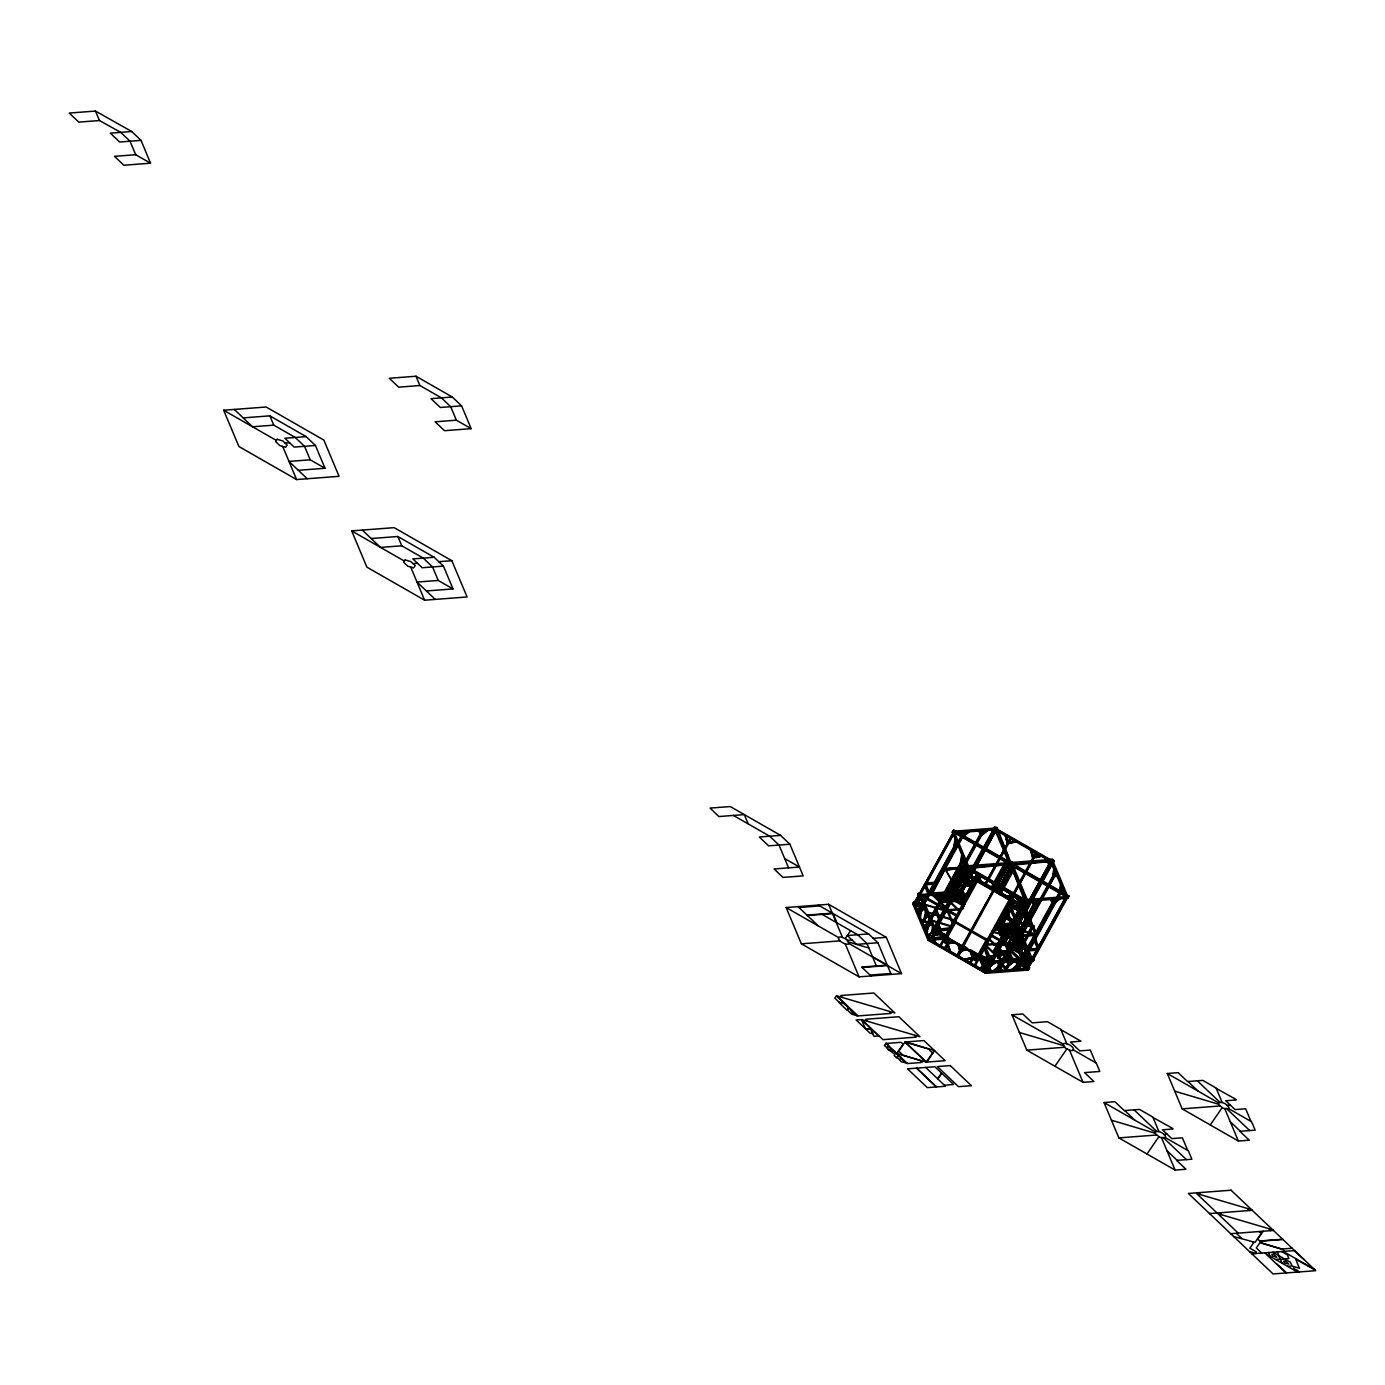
<?xml version="1.0" encoding="UTF-8"?>
<svg xmlns="http://www.w3.org/2000/svg" width="1385" height="1385" viewBox="0 0 1385 1385"><rect width="100%" height="100%" fill="white"/><g stroke="black" fill="none" stroke-linecap="round" stroke-linejoin="round"><path stroke-width="1.5" d="M1019.135 929.872L1016.261 922.064L1017.698 922.479L1020.676 929.56M1007.864 950.647L1008.799 951.53L1020.364 930.01L1005.891 931.828M1036.742 934.927L1033.868 927.136L1032.431 926.721L1036.153 935.014L1022.926 959.095L1022.078 958.299M915.814 900.423L914.827 906.742L916.108 907.123L917.095 900.804M921.389 907.192L922.445 902.587L923.726 902.968M925.803 910.568L924.436 917.026L925.717 917.407M927.794 924.99L928.66 919.415L930.426 918.913M928.469 923.76L929.023 920.263M931.828 932.07L932.417 928.348M932.226 932.694L932.78 929.197M954.386 845.802L955.373 839.466L956.654 839.847L955.667 846.183M961.709 854.562L960.394 862.976L961.675 863.357M962.679 860.016L963.337 855.791L962.073 855.411L961.086 861.747L962.35 862.128L930.547 919.969M1013.716 936.156L1014.374 931.949M1015.067 930.703L1014.08 937.004L1015.361 937.385L1016.659 928.971M1014.997 936.537L1015.655 932.33M1017.663 945.574L1018.65 939.238M1018.027 946.422L1019.343 938.009L1020.624 938.372L1019.308 946.803M1018.944 945.938L1019.602 941.731M1023.411 939.601L1021.645 940.103L1020.78 945.678L1022.043 946.059M1022.009 940.952L1021.455 944.449L1022.736 944.812M1024.121 953.659L1025.471 947.184M1025.35 948.915L1024.796 952.413L1026.077 952.793L1026.631 949.296M1025.021 957.295L1024.363 961.502L1025.644 961.883L1026.631 955.563M1059.612 890.295L1060.598 883.994L1061.88 884.374M1059.958 891.161L1060.945 884.842L1062.226 885.223L1061.239 891.542M1009.648 920.177L1033.747 927.777L1035.253 931.343M1010.963 921.233L1013.941 928.314M1012.504 927.898L1004.904 910.083L1023.498 903.626M1020.174 932.538L1016.261 922.064M1016.884 921.475L1011.933 908.733L1014.686 916.264M1019.827 928.487L1017.698 922.479M1033.747 926.323L1008.955 918.515L1033.747 926.323L1019.412 952.17L1021.524 957.208M1003.606 942.492L1004.264 941.419L1019.706 950.266L1019.066 951.339L1033.002 926.115L1032.171 927.344L1033.747 927.777L1034.214 926.513L1009.301 919.346L1034.214 926.513M1015.932 929.473L1011.933 927.586L1037.14 934.286L1036.672 935.429L1020.07 930.668M1012.245 927.136L1011.777 928.279M999.572 928.556L1015.43 936.693L1035.876 935.221L1015.776 936.035L999.572 928.556L1008.418 928.002M1000.23 929.214L1016.452 936.693L1000.23 929.214L993.703 929.612M1000.628 928.591L1008.297 928.712M1001.424 929.768L1013.751 928.106L1003.467 929.612M993.391 952.343L1005.094 930.651M1015.482 936.26L1034.543 934.079L1017.577 936.087M1011.76 926.132L1005.752 910.88L1020.624 905.721M1024.346 904.422L1033.054 926.132L1024.138 905.011M1004.714 910.672L1005.752 910.88M1013.993 895.368L1006.756 897.359M1022.459 903.418L1013.353 893.983L1005.925 896.562M972.218 888.183L968.305 884.928L972.322 886.573M968.461 886.036L972.495 887.681M977.585 877.969L977.239 873.312L964.029 898.848L966.332 899.523M979.524 874.783L978.554 874.056M979.87 874.818L977.585 879.285M1069.012 895.991L1067.835 897.878L1013.872 866.975L1015.049 865.088L1069.012 895.991L1067.697 898.259L1025.246 901.496L967.544 868.447L952.309 832.177L953.278 830.411L1007.241 861.314M921.458 905.928L914.135 901.722L913.65 902.605L920.973 906.794M918.324 894.104L918.809 893.221L957.277 915.243M953.14 830.792L953.624 829.909L1007.587 860.812L1006.41 862.699M916.506 902.985L917.441 903.868L913.979 902.691L919.225 894.52M952.759 833.233L954.023 833.614L920.194 895.177L918.913 894.797L953.555 832.073L914.239 903.297M920.211 898.813L916.991 904.526L915.71 904.145L918.619 896.978M1023.55 900.527L989.704 962.073L934.788 929.924L919.934 894.572L953.78 833.026L952.845 832.125M915.52 903.678L919.709 896.06L918.168 895.074L920.921 896.303M915.71 904.145L919.415 897.393L920.696 897.774M919.848 896.372L921.025 894.485M916.991 904.526L920.436 897.168L918.965 896.337L920.661 900.337L922.41 899.852L920.661 900.337M956.446 842.045L917.459 912.975L918.722 913.356M920.8 909.599L921.787 907.816M956.706 844.296L923.864 904.024L946.976 910.759L950.318 918.74M957.693 842.495L963.856 831.294L964.791 832.177L958.628 843.378M918.497 914.844L957.987 843.015L956.706 842.634L917.701 913.581L918.982 913.961M959.424 840.574L961.484 836.834M919.519 914.619L922.323 909.512M929.889 895.645L956.568 847.118M919.778 915.225L924.193 906.119M931.655 893.585L957.277 847.066M959.338 843.327L965.483 832.125L964.566 831.242M932.503 893.533L944.743 869.78M925.405 908.993L925.89 908.11L924.609 907.729L921.354 909.651L925.405 908.993L920.852 902.535L921.856 902.466M929.041 922.289L920.938 919.882L920.454 920.765L932.953 925.18M934.269 896.13L933.819 894.364M920.783 921.562L920.938 919.882M926.703 912.732L927.188 911.849L955.858 920.384M937.645 894.9L937.489 898.103L936.658 894.987L937.143 894.104L938.061 894.987L938.424 898.986L940.242 895.662L939.307 894.779M927.05 913.529L927.534 912.646L954.144 920.575M926.617 915.779L924.089 921.441L926.877 916.368M927.465 916.576L929.231 916.074L924.695 917.632L928.4 916.108L928.746 916.957L927.465 916.576L925.318 911.434M940.605 894.797L941.09 893.914L932.694 894.554M938.164 900.665L940.952 895.61M941.54 894.727L942.285 893.135L964.116 905.634M924.141 928.919L963.146 857.99M940.034 901.548L952.17 880.947M926.807 926.79L928.677 923.38M925.197 930.789L964.67 858.96L963.389 858.579L924.401 929.525L925.682 929.906M941.021 902.57L953.019 881.154L966.834 880.098L951.703 881.674M927.154 928.868L929.958 923.76M927.413 929.456L930.893 922.064M943.514 900.804L982.519 829.875L983.454 830.758L944.449 901.687M946.821 897.393L947.756 898.276L947.392 894.277M948.327 893.29L983.229 829.823L984.146 830.706L950.283 892.304M932.088 924.938L931.741 924.072L928.037 925.595L932.572 924.055L930.824 924.557L928.66 919.415L929.941 919.796M945.834 901.756L949.573 894.952L948.638 894.069M949.937 894.087L950.422 893.204L946.232 893.533M965.085 867.477L951.841 891.559L952.69 892.338L965.778 868.516L965.085 867.477L951.356 891.594L952.828 892.927L952.343 891.507L931.17 893.135L948.604 909.685M933.248 930.356L932.607 926.79M947.478 900.008L950.283 894.9L949.348 894.017M950.872 894.017L960.619 892.425M966.159 867.98L951.859 892.996L963.856 899.869L963.856 898.415L954.957 893.325M945.124 936.329L927.604 938.511L929.473 940.276L946.492 938.978L947.167 937.939M949.798 927.829L932.278 930.01L934.148 931.776L949.521 929.75M967.578 865.815L968.946 868.464L1009.163 864.552L1007.293 862.786L967.578 865.815L969.431 867.581L1009.163 864.552M932.763 929.82L928.573 937.455L932.14 938.892L928.833 938.043C933.144 925.821 937.351 928.833 929.768 938.926L931.066 938.978M945.211 935.896L933.248 928.954L967.094 867.391M933.507 929.543L967.353 867.997L968.617 868.378L934.442 930.426M933.213 930.893L948.586 928.868M934.39 929.006L933.906 929.889L919.45 895.454M958.108 886.417L962.211 878.956M929.473 940.276L928.089 937.628M968.946 868.464L969.431 867.581M930.72 939.48L935.256 931.361L933.023 930.426M946.492 911.642L946.976 910.759M983.679 947.323L989.046 962.159L935.775 931.655L936.26 930.772M931.793 939.394L935.862 932.157L933.628 931.222M956.585 894.416L956.135 892.65L956.585 894.416L960.74 894.104L965.657 896.216M946.821 912.438L947.305 911.555L924.176 904.682M954.49 899.488L954.975 898.605M964.808 904.422L959.649 890.105L960.93 890.486L964.15 898.172M993.98 827.676L997.01 827.555L1010.79 862.37L1008.228 861.608L993.98 827.676L995.261 828.057L988.405 829.425M954.092 900.717L940.519 901.15M956.585 896.216L957.277 894.97L952.222 898.952M965.691 885.863L962.281 891.957L959.684 890.59L969.933 871.927M973.014 866.335L993.53 829.026L994.465 829.909L966.765 880.271M955.719 900.925L954.871 900.129L970.643 871.875M973.724 866.283L993.201 830.844M965.778 881.154L955.373 900.094L956.325 900.891L966.488 882.176M959.753 892.373L960.238 891.507L945.903 892.598M960.619 891.473L964.722 884.011M966.99 880.41L966.678 878.99L951.911 880.531L966.817 879.267L967.509 880.306L955.425 901.462L951.305 901.791M967.474 880.219L995.157 829.857L1049.518 860.985M961.727 891.75L962.211 890.867L965.432 898.553M996.525 828.438L997.01 827.555M957.953 899.159L960.74 894.104M962.281 891.957L965.345 886.365M967.405 882.643L996.109 830.411M968.773 880.271L995.434 831.762M957.987 901.393L962.038 894.139M962.696 894.069L963.181 893.186L966.782 895.247M931.187 938.337L934.892 931.603L933.819 931.689L940.19 935.342L940.675 934.459M963.856 899.869L971.958 883.665M974.001 879.977L977.031 874.437M972.149 885.759L977.256 876.463M894.606 1051.128L888.616 1049.743L884.599 1045.398M964.843 899.8L978.364 875.181L967.405 869.347M884.409 1045.744L886.175 1043.113M966.505 899.938L965.345 899.609L978.277 874.61M978.485 955.65L946.249 937.939L977.221 881.708M946.907 938.32L956.031 921.821L955.442 922.808L985.981 940.294L986.57 939.307L977.446 955.806L972.495 953.14M894.416 1051.475L887.802 1046.35M887.612 1046.696L888.512 1045.329M898.346 1055.162L896.58 1057.811L894.243 1055.578L894.952 1054.556L888.339 1049.432M949.089 939.272L949.573 938.407M949.262 939.376L944.103 948.76L944.587 947.877M984.458 885.102L1010.461 837.925L984.804 884.582M898.155 1055.526L894.139 1051.163M985.41 885.638L1011.067 838.964M907.262 1063.143L901.271 1061.776L897.255 1057.413M897.047 1057.776L898.83 1055.128M1005.043 863.478L1006.272 860.327L1012.054 862.041L1016.088 866.404L1012.054 862.041M991.21 887.318L1005.146 862.197L1006.116 862.751L1004.454 863.201M1005.389 861.851L1005.874 860.968M992.162 887.854L1004.402 865.608M992.508 887.352L1004.073 866.456M991.937 889.066L1005.908 864.915M992.941 888.01L998.031 878.731M1002.117 871.303L1005.181 865.746M992.647 889.014L1004.887 866.768M1006.808 863.651L1007.293 862.786M1008.228 861.608L1011.258 861.487M962.558 949.712L957.935 956.394L956.671 955.667L961.761 948.102M907.071 1063.507L900.458 1058.365M900.267 1058.729L901.168 1057.344M962.558 946.526L993.495 890.243M1007.709 863.911L1012.366 866.127L1013.076 865.106L1011.189 863.322L1008.609 862.543L1007.709 863.911L1012.175 866.473L1013.076 865.106M971.058 931.135L993.755 889.862L993.166 890.832M997.529 883.422L1002.619 874.143M994.828 888.98L1007.761 866.681L994.499 890.78M957.935 956.394L963.042 948.829M1005.198 864.967L1007.691 867.339L1009.128 866.387L1008.972 868.066L1013.283 869.347L1013.439 867.668L1014.236 869.278L1015.395 867.581M994.724 891.213L1009.769 862.803M1008.972 868.066L1009.128 866.387M1008.107 863.011L1010.981 863.859L1012.4 862.907M1010.686 865.417L1024.45 900.233L1027.48 900.111L1013.231 866.179L1010.686 865.417L1024.935 899.35L1027.48 900.111M996.352 891.836L1009.596 867.737L997.615 890.59L1008.799 870.022M1016.486 862.924L1012.297 863.236L1014.166 865.002L1054.366 861.106L1052.513 859.323L1012.781 862.353L1010.981 863.859M1001.355 884.807L1007.466 873.675M1011.466 866.681L1011.95 865.798L1026.198 899.731L1025.246 901.496L970.504 869.451M966.488 949.244L960.584 951.374L966.366 949.625L957.849 945.453C957.433 938.649 962.004 960.826 958.195 944.934L960.653 949.071M997.875 892.823L1011.137 868.707M998.897 892.598L1012.158 868.499M1014.166 865.002L1012.781 862.353M999.451 892.182L1011.691 869.936M999.156 893.204L1012.418 869.087M1013.872 866.975L1014.357 866.092L1068.32 896.995M1000.143 892.13L1012.383 869.884M1015.049 865.088L1014.218 866.473L1068.181 897.376L1052.946 861.089L997.113 829.113M999.935 893.342L1014.201 867.374M1014.236 869.278L1016.278 866.058M1000.195 894.9L1014.461 868.932L1013.855 867.876M969.448 963.267L974.261 954.403M971.664 959.372L969.794 962.765L970.418 963.822L975.577 954.438L975.092 955.321M978.122 956.187L1009.111 899.956M1012.902 894.017L1035.478 852.952M979.524 955.996L978.693 957.381L973.257 958.628M994.188 929.577L997.304 923.916M999.381 920.142L1004.073 910.741M997.875 923.605L999.745 920.211L1003.415 919.294M1013.855 894.554L1036.776 852.987L1020.364 882.851M1003.207 927.032L1000.178 919.432L1004.281 912.178M1009.353 902.951L1012.4 897.411M1014.201 894.052L1018.304 886.59M1000.368 920.142L1008.003 928.262L1000.368 921.008L1001.545 920.332M1005.631 912.888L1000.368 921.008M1008.713 907.314L1015.032 895.576L1007.605 898.155M1008.99 908.093L997.806 928.452L1003.467 939.515M1006.497 913.494L997.962 929.023L994.897 926.132M1003.242 921.752L1005.285 918.013M1001.615 917.511L1008.921 919.83M1014.651 919.173L1009.838 908.889L998.308 929.854L999.139 930.651L1010.825 909.114L1014.772 918.532M999.97 929.993L1011.258 909.478M983.662 960.238C983.956 957.018 985.878 964.393 990.033 963.873L994.742 963.527L994.292 961.761L994.742 963.527M993.911 945.453L994.395 944.57L985.064 945.28L1001.892 961.294M999.901 934.511L1000.385 933.628M1000.247 935.308L1000.732 934.425M987.038 970.573L987.972 971.456L992.162 963.839L987.263 971.508L984.648 969.656L988.7 962.402M994.222 952.188L1005.51 931.655L1000.264 932.122M1001.944 938.736L1002.428 937.853M994.222 953.14L1006.497 951.616M985.029 970.573C990.033 959.268 992.837 961.086 985.981 971.127L985.376 970.071M995.192 928.642L1009.18 927.586L1021.438 905.271M981.324 956.048L987.522 972.807L984.96 972.045L979.005 955.823M1024.45 900.233L1024.935 899.35M990.656 962.627L1024.848 900.562L1025.783 901.445L991.937 963.008L980.58 956.152M987.799 968.894L990.587 963.839L989.306 963.458M987.869 969.05L991.227 962.956L992.162 963.839M1003 941.558L1008.124 932.226M1010.167 928.487L1012.227 924.764M1018.373 913.563L1023.498 904.249M990.916 963.925L984.146 945.782M1015.967 919.882L1022.095 908.733M991.937 963.008L1026.475 901.393L1025.558 900.51M992.681 963.423L989.634 963.544L992.681 963.423L985.428 946.163M1004.16 945.626L1003.727 943.86L1020.555 959.874M1011.76 929.958L1014.893 924.401M1015.534 923.985L1004.177 944.674L1002.705 943.826M1017.611 921.198L1050.782 861.003M1016.936 922.566L1048.947 864.327L1047.164 858.942L1048.601 864.829M997.65 958.299L1000.991 952.188L1009.18 959.978M1013.058 932.572L1012.037 932.797L1016.78 925.838M1043.667 860.847L1052.513 859.323M999.416 956.689L1001.095 953.642M1016.365 925.509L1016.85 924.626M1018.564 921.752L1051.873 861.176L995.642 828.974L956.325 831.987M999.174 957.433L1002.636 952.793L999.278 958.887M1018.823 922.358L1051.648 862.665L1052.912 863.045L1019.083 924.591L1017.802 924.211M1017.456 925.422L1017.94 924.539L1031.998 958.039M1052.946 861.089L1053.431 860.206L1013.231 864.119L1054.366 861.106M997.46 962.367L997.944 961.484L998.879 962.367L999.226 966.366L997.46 962.367L998.395 963.25L1004.887 961.9M1007.57 943.878L1010.929 937.783L1008.747 943.168M1019.845 922.133L1051.648 864.309M1008.54 944.172L1011.881 938.078L1009.7 943.445M1017.473 928.123L1016.988 929.006L1014.547 924.903M1003.761 934.615L1014.893 932.919M1018.633 923.535L1019.083 925.301L1002.047 926.6M995.451 970.66L1000.126 962.159L1001.043 963.042M997.079 968.911L998.949 965.501M996.369 971.543L1035.859 899.731L1036.794 900.614L997.789 971.543L996.854 970.66M1008.09 950.699L1009.405 951.46L998.481 952.326L997.564 951.426L1008.124 950.629L1013.214 941.367M1015.257 937.645L1018.789 931.257M997.079 971.491L1033.487 905.271M1018.114 936.468L1014.582 942.891L1015.846 943.272M1019.498 934.996L1014.824 943.497L1016.105 943.878L1019.845 937.074M1020.035 934.217L1020.503 933.334L1023.03 941.385M1020.451 934.927L1037.884 903.193M1039.945 899.454L1055.335 871.459L1056.617 871.84M1023.567 939.982L1021.299 934.598L1055.595 872.065L1056.859 872.446L1017.871 943.375L1016.59 942.995M1006.791 961.64L1007.276 960.774L1008.211 961.657L1008.557 965.639L1006.791 961.64L1013.733 962.073L1013.283 960.307M1022.217 936.762L1020.451 937.264L1020.935 936.381M1022.753 933.438L1040.187 901.704M1042.247 897.982L1055.595 873.71M1009.821 960.584L1010.306 959.701L1001.753 960.22L1015.69 936.347M1009.232 963.077L1005.735 968.184L1009.457 961.45L1010.375 962.333L1006.67 969.067L1011.085 962.281M1010.738 961.467L1011.223 960.584L987.799 938.32M1011.691 961.38L1012.175 960.515L988.734 938.234M1018.893 949.106L1022.597 942.371M1007.224 971.058L1008.644 970.106L1007.224 971.058L1001.061 965.189M1018.719 950.508L1032.24 925.89L1018.737 950.335L1010.375 929.214M1023.203 945.037L1020.174 949.487M1013.595 947.444L1021.714 949.868L1021.23 950.733L1015.153 948.933M1021.559 951.547L1021.714 949.868M1025.073 945.609L1025.558 944.743L1024.277 944.362L1021.022 946.284L1025.073 945.609L1023.809 945.245L1021.645 940.103M1055.872 898.605L1062.035 887.404L1063.316 887.785L1058.175 897.116M1017.161 970.071L1062.278 888.01L1063.559 888.391L1024.571 959.32L1023.29 958.939M1028.432 953.59L1027.151 953.209L1027.635 952.326L1028.917 952.707L1028.432 953.59L1025.644 954.646M1028.414 951.253L1033.539 941.921M1035.599 938.182L1049.968 912.057M1052.011 908.318L1056.132 900.856M1028.466 956.342L1030.215 955.84L1029.747 956.723M1026.735 961.086L1026.285 959.32L1026.735 961.086L1031.427 960.723M1029.349 959.078L1029.834 958.212L1020.572 958.905M1027.722 967.474L1025.541 966.678L1028.328 961.623M1028.778 960.965L1025.991 966.02L1027.272 966.401M1025.541 966.678L1029.02 961.571M1027.168 967.509L1030.873 960.774L1030.44 959.009M1026.475 967.561L1030.18 960.826M1030.821 959.926L1031.306 959.043L991.002 962.125M1027.012 967.526L1031.202 959.892L1032.829 960.723M1031.686 959.026L1065.532 897.463L1066.45 898.346L1032.621 959.909L1031.686 959.026L1033.66 959.355L1032.137 958.368L1063.922 900.544M1029.384 964.41L1031.912 959.84L1033.193 960.22L1027.947 968.409L1016.33 942.406L1017.611 942.769M1067.506 897.792L1033.314 959.857L1032.396 958.974L1065.203 899.281M1027.947 968.409L1032.137 960.792M921.112 906.431L913.788 902.241L912.819 903.989L928.054 940.276L985.756 973.309L1028.224 970.071L1029.54 967.803L1020.381 962.558M1005.562 945.47L1033.037 961.19L1034.214 959.303L1003.952 941.869L1009.042 932.711M1004.61 942.25L1015.292 923.189M1033.868 925.682L1032.933 927.569M1015.794 921.908L1003.952 943.323L1004.921 941.8M1016.555 922.116L1004.61 943.704L1011.344 959.718L1005.285 942.631M977.169 880.375L976.581 881.345L1009.752 900.319L1010.34 899.35L974.469 964.981M946.925 936.814L945.972 937.039L979.628 955.615M993.807 891.196L963.77 945.92M979.126 956.014L979.714 955.044L970.504 949.781M845.196 938.614L850.65 930.703M801.378 943.826L840.158 940.865A4.553 1.887 28.8 0 0 845.162 943.722A4.553 1.887 28.8 0 0 848.849 943.445L846.581 939.411L842.513 937.437A4.553 1.887 28.8 0 0 838.825 937.714L786.143 907.539L801.378 943.826L859.064 976.858L901.531 973.62L886.296 937.333L828.611 904.301L786.143 907.539M953.624 829.909L952.447 831.796L1006.67 862.578M918.809 893.221L917.632 895.108L918.463 893.74L956.914 915.745M914.135 901.722L912.957 903.609L925.786 910.949M968.271 868.88L968.375 867.772M969.24 869.416L935.741 930.478M994.638 833.216L1000.074 831.97M929.768 938.926L929.664 937.368M962.142 892.338L959.909 891.421M957.953 899.956L959.874 896.355L962.558 904.457M934.719 934.217L938.112 933.438M978.693 874.835L976.633 878.731M975.802 880.116L940.051 945.28M973.395 884.617L970.712 876.497L972.72 882.591M976.754 880.67L941.004 945.817M946.942 943.566L945.159 938.182L946.163 936.45M948.915 939.878L949.435 938.77M947.981 941.817L946.509 938.961M949.729 940.796L950.214 939.913L945.055 949.296L945.539 948.413M948.933 942.371L952.326 941.592M1007.587 860.812L1006.895 861.816L952.932 830.913M1005.493 864.275L1007.103 861.695L1011.466 862.976L1020.156 869.157M947.946 943.929L950.629 952.032L947.911 944.12L953.676 942.354L948.258 943.618M961.45 947.513L957.745 954.248L958.697 954.802L962.402 948.05M956.671 955.667L962.436 947.305M1034.024 857.99L1042.212 856.103M972.218 952.984L972.997 956.845L972.218 952.984L970.521 952.707L972.305 958.091M971.006 951.824L970.521 952.707L979.039 956.879M1011.05 898.45L1013.474 894.052L1007.587 896.51M1014.08 895.108L1012.019 899.003M1011.189 900.371L975.438 965.535M1002.273 916.022L1013.162 922.964M999.797 920.125L1000.836 924.73M987.349 939.532L955.373 921.441M977.446 955.806L978.052 954.802M1003.883 918.099L1000.143 919.38M979.143 956.481L945.332 937.818M1010.686 920.835L1010.202 921.717M1011.275 922.341L1012.279 923.622M992.595 956.948L986.103 958.87L990.552 957.416M985.947 969.69L989.652 962.956L990.033 963.873M985.981 971.127L987.574 970.521M934.563 1050.661L926.703 1062.087L945.089 1060.685L923.916 1040.55L905.53 1041.953L934.459 1050.557M1020.07 951.097L1023.411 959.061L1002.238 960.671M937.732 1078.638L941.558 1073.081L934.892 1066.744L907.539 1068.822L927.309 1087.623L945.47 1086.238L925.699 1067.437M937.957 1078.863L941.8 1073.288L953.59 1084.507L944.639 1085.199M1036.672 935.429L1011.933 927.586M1033.037 961.19L1034.214 959.303M1029.54 967.803L1028.847 968.808L999.399 951.962M1029.055 968.686L1028.362 969.69L1013.716 961.311M1066.865 1043.84A4.553 1.887 28.8 0 0 1063.178 1044.117L1065.429 1048.151L1069.514 1050.142A4.553 1.887 28.8 0 0 1073.185 1049.847L1096.297 1063.074L1099.811 1071.453L1084.576 1072.631L1093.925 1081.512L1083.035 1082.343L1026.804 1050.142L1011.968 1014.789L1022.857 1013.958L1032.206 1022.857L1047.441 1021.68L1060.772 1029.315L1066.865 1043.84L1068.147 1044.221A5.955 2.476 28.8 0 1 1073.531 1049.345L1073.185 1049.847M1054.92 1066.242L1066.831 1048.947M1095.622 1062.711L1090.324 1050.072L1079.729 1050.886L1070.415 1042.039L1081.027 1041.226L1060.945 1029.73M1146.988 1153.982L1158.899 1136.704M1163.937 1134.453A4.553 1.887 28.8 0 1 1165.27 1137.604L1160.301 1137.5L1155.644 1134.125L1155.609 1131.372L1158.933 1131.597A4.553 1.887 28.8 0 1 1163.937 1134.453L1167.139 1134.211M1187.707 1150.45L1182.392 1137.829L1171.797 1138.626L1162.482 1129.796L1173.095 1128.983L1172.264 1128.186L1153.013 1117.487M1210.248 1124.949L1222.176 1107.654M1227.214 1105.403A4.553 1.887 28.8 0 1 1228.53 1108.554L1223.561 1108.45L1218.904 1105.091L1218.869 1102.322L1222.211 1102.547A4.553 1.887 28.8 0 1 1227.214 1105.403L1230.399 1105.161M1250.967 1121.4L1245.669 1108.779L1235.056 1109.593L1225.76 1100.746L1236.355 1099.932L1235.524 1099.136L1216.272 1088.437M1263.172 1231.23L1257.615 1239.263L1259.917 1240.977L1282.666 1239.229M965.068 871.044L964.808 866.3L965.968 866.646L968.409 886.313L967.249 885.967L965.691 875.303M967.249 885.967L964.808 866.3M968.409 886.313L966.592 870.905M967.44 879.769L973.447 882.557M967.042 884.53L954.802 885.465L964.999 884.686M955.581 886.764L945.193 869.07M954.732 886.833L967.578 885.188L959.355 886.227M962.488 834.999L965.882 832.333M963.423 835.882L968.496 831.9M962.748 837.129L969.483 831.814M984.545 830.913L981.151 833.562L982.086 834.462L987.159 830.463M981.411 835.692L988.146 830.394M942.596 895.489L939.809 897.688L938.874 896.805M942.112 896.58L939.117 898.934L938.182 898.051M939.515 901.116L946.267 895.801L947.202 896.701L940.45 901.999L956.204 900.891M946.509 897.93L940.865 901.479M949.14 896.978L951.928 894.779M948.448 898.224L951.443 895.87M953.14 899.834L958.212 895.853M954.144 899.748L957.52 897.099M1028.137 901.271L1025.35 903.47L1024.415 902.587M1024.658 904.717L1029.142 901.202M1052.479 903.245L1057.534 899.263M1053.414 904.128L1060.148 898.83L1059.231 897.947M991.522 963.873L988.526 966.211L990.362 962.904L991.452 963.891M992.941 963.666L990.154 965.864L989.219 964.981M989.461 967.111L993.945 963.579M999.935 966.297L1004.402 962.783L1003.484 961.9M1012.747 962.142L1009.942 964.341L1009.007 963.458M1020.087 963.7L1023.065 961.363L1022.615 959.597M1023.532 968.634L1028.588 964.653M1024.45 969.517L1029.522 965.535M953.347 834.653L951.616 835.311L952.897 835.692M957.779 845.214L954.646 846.391L955.91 846.772M964.479 861.158L961.328 862.336L962.61 862.716M920.021 898.813L918.272 899.471L919.553 899.852M921.648 900.042L917.597 900.717L921.648 900.042L921.285 899.194M919.519 909.218L916.368 910.412L917.649 910.793M927.119 915.727L925.388 916.385L926.652 916.766M926.201 925.163L923.068 926.357L924.349 926.738M930.841 933.334L926.652 934.91L927.933 935.29M930.166 934.563L927.015 935.758L928.296 936.139M1060.217 891.767L1064.632 890.953M1023.446 944.38L1021.714 945.037L1022.996 945.418M1028.328 963.267L1025.541 964.324L1031.011 963.129M1025.904 965.172L1029.038 963.995M1011.085 897.463L1014.841 896.164L1019.412 900.51M1005.925 908.647L1022.667 902.83M1005.597 909.27L1016.85 905.375M1012.054 908.11L1021.438 904.855M1005.545 911.469L1022.286 905.651M1036.084 857.523L1040.17 856.571M999.451 920.627L1003.069 919.796M977.221 957.295C967.128 957.277 983.402 963.077 973.638 957.935L972.807 959.32L976.737 960.878L973.153 958.818M1020.33 930.737L1019.879 930.079M1036.153 935.014L1022.424 959.13L1018.425 950.803L1021.264 958.957M95.478 111.06L69.25 113.068L78.772 122.105L99.46 120.53L120.72 132.371L130.017 141.218L135.713 154.722L150.515 163.188L141.045 140.37L131.748 131.523L95.478 111.06L99.46 120.53M131.748 131.523L110.35 133.168L119.664 142.014L141.045 140.37M135.713 154.722L114.488 156.332L123.836 165.23L150.515 163.188M416.002 376.235L389.323 378.278L398.672 387.159L419.897 385.532L441.382 397.841L450.696 406.688L456.358 420.192L471.16 428.657L461.586 405.857L452.272 397.01L416.002 376.235L419.897 385.532M223.66 410.237L266.128 407L323.83 440.049L339.065 476.319L296.598 479.556L238.895 446.524L223.66 410.237L276.359 440.413M452.272 397.01L430.995 398.638L440.291 407.484L461.586 405.857M243.189 417.889L269.85 415.846L306.137 436.621L315.434 445.468L325.008 468.269L298.346 470.311M325.008 468.269L310.223 459.803L304.544 446.299L295.247 437.452L273.763 425.16L252.537 426.77L234.29 409.441M456.358 420.192L435.132 421.802L444.481 430.7L471.16 428.657M306.137 436.621L284.86 438.249L294.157 447.095L315.434 445.468M285.05 443.01L289.5 442.663M310.223 459.803L288.998 461.43L307.228 478.743M351.686 530.888L394.154 527.65L451.856 560.7L467.091 596.97L424.624 600.207L366.921 567.175L351.686 530.888L404.385 561.063M371.197 538.523L397.876 536.497L434.146 557.272L443.442 566.119L453.034 588.919L426.355 590.962M453.034 588.919L438.231 580.453L432.553 566.95L423.256 558.103L401.771 545.794L380.546 547.421L362.316 530.091M434.146 557.272L412.868 558.899L422.165 567.729L443.442 566.119M413.076 563.66L417.508 563.314M438.803 561.687L451.856 560.7M438.231 580.453L417.006 582.064L435.236 599.393M789.9 844.227L780.586 835.38L759.309 837.007L768.606 845.854L789.9 844.227L803.179 875.874L782.975 877.415L774.077 868.966L799.474 867.027L784.672 858.562M1068.181 897.376L1025.714 900.614L968.028 867.581L952.793 831.294L995.261 828.057M958.68 831.692L965.051 831.208M969.292 830.879L984.164 829.736M959.978 832.541L995.157 829.857M971.266 866.369L979.628 865.729M990.085 864.933L998.447 864.292M1026.943 862.128L1033.21 861.643M945.089 868.88L964.912 866.958L944.708 868.499L955.2 886.383M968.028 867.581L969.102 867.495M968.617 868.378L967.544 868.447L968.513 866.698L1008.228 863.669L1008.678 865.435M1006.826 865.798L962.229 945.574L966.817 947.669M1013.716 866.214L1015.551 865.902M1007.691 867.339L1008.644 867.27M966.47 880.843L956.152 881.622L955.234 880.739M926.011 884.773L936.312 883.976L935.377 883.093M965.986 881.708L955.667 882.505L954.75 881.622M919.709 893.637L919.934 894.572L941.835 892.909M959.684 890.59L962.627 891.455M953.174 892.304L932.503 894.468L952.828 892.927M920.54 895.368L926.427 894.918M955.823 892.684L960.844 892.304M922.497 895.333L931.759 894.623L931.274 895.506L930.339 894.623M945.99 894.277L949.989 893.966M959.805 893.221L960.03 894.156M932.209 895.437L942.077 894.675M945.747 894.398L961.225 893.221M941.592 895.558L936.658 894.987M946.925 895.16L952.932 894.693M798.972 907.521L819.73 905.928M954.871 900.129L956.1 899.956M916.853 903.799L923.051 903.332M940.19 901.774L948.136 901.168M918.428 904.526L922.566 904.197M940.173 902.639L947.79 902.05M806.918 915.069L832.316 913.148M807.472 915.52L833.06 913.563L836.956 922.86M1027.41 899.523L1066.71 896.528M957 909.045L947.669 909.755L930.824 893.74M957.935 908.975L963.544 908.543M949.14 910.603L957.935 909.928M877.9 942.752L868.585 933.906L847.308 935.533L856.622 944.38L877.9 942.752L891.178 974.399M998.55 924.107L1013.439 922.964M997.356 925.163L1016.503 923.691M1002.532 925.717L1019.568 924.418M935.775 931.655L936.849 931.568M847.516 940.294L851.965 939.965M873.242 938.337L886.296 937.333M994.863 929.266L998.845 928.954M1002.844 928.66L1008.851 928.192M993.686 930.218L999.693 929.75M999.485 930.045L1007.068 929.456M999.139 930.651L1006.722 930.079M1011.015 930.201L1018.91 929.595L1010.877 930.928M1004.921 931.378L992.543 952.413L1005.874 951.391M1009.994 931.516L1018.2 930.893M931.863 938.182L936.121 937.853M946.042 937.212L929.023 938.511L928.054 940.276L929.629 939.307L914.775 903.955M1001.182 933.005L1005.441 932.676M920.627 907.314L913.304 903.107L928.539 939.394L944.847 938.251M999.987 934.044L1006.376 933.559M1014.409 933.802L1012.383 932.988L1014.859 938.892M984.666 944.362L993.461 943.687M994.395 943.618L1003.19 942.943M1003.242 944.743L1005.25 944.587L1004.54 942.856M992.889 951.789L1003.086 960.619M1028.813 949.885L1037.988 950.145L1027.67 950.941L1026.752 950.058M996.213 952.984L1006.151 952.222M996.629 953.382L1008.315 952.413L1007.38 951.53M996.144 954.265L1000.108 953.971M862.076 967.509L887.473 965.57M1022.563 958.264L1001.909 960.428L1012.071 959.649M991.695 961.121L1000.974 960.411L1001.407 962.177M1021.94 959.649L1027.497 959.234M991.608 962.921L1031.912 959.84M870.04 975.057L890.797 973.482M1027.237 968.34L985.843 971.508L931.499 940.38M928.539 939.394L986.241 972.426L1028.709 969.188M1026.804 1050.142L1064.511 1047.268M1228.53 1108.554L1251.625 1121.781L1255.156 1130.16L1239.904 1131.32L1249.253 1140.201L1238.363 1141.032L1182.149 1108.848L1167.295 1073.496L1178.185 1072.665L1187.534 1081.546L1202.786 1080.387L1216.099 1088.021L1222.211 1102.547M1165.27 1137.604L1188.365 1150.831L1191.879 1159.21L1176.644 1160.37L1185.993 1169.252L1175.103 1170.083L1118.872 1137.899L1104.035 1102.547L1114.925 1101.716L1124.274 1110.597L1139.509 1109.437L1152.839 1117.072L1158.933 1131.597M1182.149 1108.848L1219.839 1105.974M1118.872 1137.899L1156.579 1135.025M1209.538 1213.572L1252.248 1210.317M1230.711 1233.706L1273.404 1230.434M1233.671 1236.528L1255.035 1242.38L1261.337 1233.239L1259.034 1231.542M1282.891 1239.454L1260.142 1241.185L1261.51 1242.968L1281.904 1249.028L1292.153 1248.249M1251.884 1253.823L1294.577 1250.568M1275.879 1259.484L1280.138 1259.155L1278.615 1255.537M1284.622 1258.826L1288.881 1258.498L1287.358 1254.862L1281.575 1251.555M1284.709 1259.017L1280.45 1259.346L1281.973 1262.981M1303.926 1259.45L1294.109 1250.603M1276.832 1264.055L1286.665 1272.902M1287.756 1266.288L1292.015 1265.959L1290.491 1262.324L1272.832 1252.213M1016.14 922.722L1017.577 923.137M952.499 832.645L953.78 833.026L967.803 866.404M1052.6 864.933L1053.864 865.313L1049.813 865.971L1053.518 864.448L1050.505 864.725L1051.786 865.106M956.291 838.998L955.009 838.617L953.694 847.031L954.975 847.412M1055.18 868.43L1053.898 868.049L1052.583 876.463L1053.864 876.844M1057.015 875.476L1058.296 875.857L1052.842 877.051L1057.95 875.008L1053.518 875.822L1054.799 876.203M1007.207 862.041L1008.747 863.011M1007.466 862.647L1013.076 865.85M1014.512 868.689L1008.713 866.975L1005.908 864.292M1064.996 891.802L1059.542 892.996L1060.806 893.377M967.422 865.504L966.141 865.123L965.276 870.698L966.54 871.078L966.505 865.971L967.769 866.352M964.445 866.785L965.587 867.131M967.63 885.482L968.773 885.829M959.164 890.988L962.056 895.212M963.856 898.415L965.345 899.609M1028.622 922.756L1027.341 922.375L1023.636 913.581L1024.917 913.961L1027.878 921.008M918.653 894.191L919.934 894.572M1017.317 925.093L1018.598 925.474M919.173 896.805L920.436 897.168M921.96 903.47L923.241 903.851M1000.247 926.617L1007.951 928.902M1011.812 930.045L1021.455 932.919M1000.593 927.413L1004.437 928.556M1010.219 930.27L1021.784 933.715M922.323 904.318L923.605 904.699M1011.327 930.928L1017.109 932.642M1019.689 933.421L1020.97 933.802M913.979 902.691L915.26 903.072M923.691 905.565L925.457 905.063L928.469 912.23M1009.734 931.153L1021.299 934.598M1013.128 932.711L1014.409 933.092M923.172 906.344L924.453 906.725M921.475 908.352L916.022 909.564L917.286 909.945M1019.637 937.455L1018.356 937.074L1020.451 937.264M992.041 931.135L1024.796 940.882M992.37 931.949L1025.142 941.696L1024.658 942.562L1008.263 937.697M1007.934 936.901L1012.037 938.112M1016.123 939.324L1024.311 941.765L1026.164 946.163M927.552 914.083L926.271 913.702L922.808 921.06L926.513 914.308L927.794 914.689M926.409 916.16L925.128 915.779L926.6 911.815M930.547 919.83L951.737 926.132M1005.008 941.973L1028.155 948.864M930.876 920.627L950.145 926.357M1028.484 949.66L1005.354 942.787L1002.013 934.806M1012.245 945.159L1027.67 949.746M930.391 921.51L932.157 921.008L934.65 926.946M1006.791 944.241L1026.077 949.971M1025.939 950.335L1027.22 950.716M929.872 922.289L931.135 922.67M1026.198 950.941L1027.48 951.322M921.267 920.679L929.387 923.103M1013.941 948.258L1022.043 950.664M924.505 921.96L928.556 923.172M931.741 924.072L928.729 924.349L930.01 924.73M1009.388 947.929L1015.482 949.729M928.175 924.297L922.704 925.509L923.985 925.89M932.14 927.673L933.403 928.054M933.248 928.954L934.529 929.318M1026.25 966.626L1027.514 967.007M980.407 956.516L981.688 956.897M985.445 971.162L988.007 971.924M848.815 942.06L868.862 948.033M1019.377 1032.466L1063.195 1045.502M1174.722 1091.172L1218.54 1104.209M888.149 1049.795L893.948 1051.509M1111.462 1120.223L1155.28 1133.259M1251.59 1209.694L1196.553 1193.506L1217.069 1213M1272.763 1229.828L1217.727 1213.624L1238.242 1233.117M1035.616 935.135L1032.431 926.721M998.498 831.069L1050.609 860.916M1050.436 861.505L1064.58 893.481M1014.703 865.59L1068.666 896.493M958.714 833.995L1007.103 861.695M1023.879 871.286L1059.231 891.542M1062.953 893.671L1068.528 896.874M952.793 831.294L1006.756 862.197M952.309 832.177L953.78 833.026M1013.439 867.668L1014.824 868.43L1008.921 866.612L1004.696 862.613M970.989 868.568L1023.463 898.605M968.028 869.053L977.412 874.42M994.361 884.115L980.026 875.926L1012.106 894.952L997.927 886.175M996.646 891.351L966.332 874.697L1020.987 905.288L1000.385 893.498M980.857 882.487L1008.522 898.259M978.693 882.02L991.591 889.395M995.278 891.507L1008.176 898.882M969.067 880.704L972.305 882.574M973.62 883.665L967.596 880.877L973.378 884.34M1008.782 903.903L1022.788 911.919L1008.436 904.422M971.491 883.717L967.63 882.21L972.893 885.223M1010.046 905.79L1022.303 912.802L1009.7 906.292M968.305 884.928L972.062 887.075M962.8 892.269L967.786 895.125M1002.74 915.139L1009.405 918.947M1016.59 923.068L1017.542 923.622M1005.995 917.701L1013.197 921.821M962.627 894.035L966.297 896.13M952.205 892.39L964.202 899.263M954.611 893.948L963.51 899.038M957.381 900.337L958.333 900.891M961.554 903.176L962.904 903.955L960.22 895.835M1001.857 926.271L1006.029 928.642M943.254 893.065L963.7 904.769M1001.147 926.548L1004.887 928.694M944.778 894.745L963.354 905.375M941.956 893.758L963.995 906.379M990.258 934.131L1001.251 940.432M991.747 935.689L1033.868 959.805M918.117 894.243L956.568 916.264M991.4 936.191L1033.729 960.186M1011.396 948.102L1031.548 959.632M1005.735 954.178L1014.893 959.424M1005.389 954.681L1012.712 958.87M1020.035 963.06L1027.358 967.267M913.442 902.743L926.271 910.083M999.399 952.413L1004.904 955.563M1014.062 960.809L1026.874 968.132M999.052 952.915L1008.211 958.16M1026.752 969.223L1028.224 970.071M780.586 835.38L730.259 806.555L710.038 808.096L718.919 816.544L744.316 814.605L748.212 823.919M937.333 930.685L948.119 936.866M978.364 954.178L983.748 957.26M942.25 934.65L945.851 936.71M979.68 956.083L983.263 958.143M733.427 815.436L769.696 836.211L779.011 845.058L788.584 867.858M945.159 938.182L953.33 942.856M961.225 948.881L962.506 949.608M960.965 949.262L962.246 949.989M958.091 953.746L959.043 954.3M1167.295 1073.496L1218.523 1102.824M957.156 954.784L958.42 955.511M944.449 948.24L945.401 948.794M931.014 941.263L985.756 973.309L986.726 971.543L980.268 956.204M1011.968 1014.789L1063.178 1044.117M818.258 905.08L868.585 933.906M821.426 913.979L857.696 934.736L867.01 943.583L876.584 966.401M872.481 956.637L887.283 965.103L861.695 967.059L870.975 975.94M848.849 943.445L901.531 973.62M1104.035 1102.547L1155.246 1131.874M1283.22 1251.434L1314.088 1269.11M1314.919 1269.889L1295.668 1259.19L1299.476 1268.244L1293.088 1266.34L1294.231 1269.075A4.553 1.887 28.8 0 1 1299.234 1271.949M1252.663 1241.843L1253.806 1242.501L1249.876 1248.214L1256.247 1251.85L1255.07 1253.581A4.553 1.887 28.8 0 0 1250.049 1252.075M1266.686 1254.394L1297.555 1272.071M1052.029 860.206L1053.881 861.972M1056.149 899.125L1055.231 898.242L1021.351 959.857L1004.662 943.791L994.845 945.384L993.911 944.501M1051.509 898.536L1053.379 902.933L1052.461 902.05M1050.522 898.605L1052.704 904.18L1050.938 900.163M1040.568 899.367L1041.485 900.25L1034.751 905.548L1033.816 904.665M1036.569 899.679L1037.486 900.562L998.498 971.491L997.564 970.608M961.796 835.051L962.731 835.934L961.779 832.402M961.103 836.298L962.038 837.181L959.857 831.606L960.688 834.722M1012.573 894.779L1014.253 896.372L1001.061 920.367L999.381 918.774M1197.332 1080.802L1219.891 1102.235M1227.162 1109.143L1249.703 1130.575M1188.001 1081.512L1198.164 1091.172M1230.226 1121.625L1240.371 1131.285M999.883 918.74L1009.18 927.586M996.092 925.44L999.139 928.348M959.199 891.473L960.134 892.356M995.244 925.509L999.139 929.214M957.277 896.58L958.212 897.48M950.422 892.252L962.679 903.886M1022.147 960.48L1023.065 961.363L1016.123 960.93L1017.888 964.929L1016.607 960.065M949.487 892.321L963.267 905.409M1021.143 960.549L1022.078 961.432M949.002 893.204L958.195 901.929M1009.353 950.56L1018.546 959.286M1019.706 961.623L1018.789 960.74L1014.114 969.24L1015.032 970.123L1054.522 898.294L1055.457 899.194L1016.452 970.123L1015.517 969.24M941.09 892.961L959.84 910.776M1012.816 961.19L1013.733 962.073L1009.267 965.587L1008.332 964.704M958.905 910.845L940.155 893.031L939.671 893.914L947.478 901.341M940.605 893.844L946.855 899.783M1002.307 952.482L1008.557 958.42M997.079 952.309L998.014 953.192M938.164 896.857L939.099 897.74L938.58 895.801M932.018 893.065L939.809 900.475M985.999 945.211L1002.844 961.225M1002.48 964.237L1008.644 970.106M1001.528 964.306L1007.709 970.175M1001.996 965.12L1008.159 970.989M998.983 964.237L999.901 965.12L999.381 963.164M1000.316 965.605L1002.498 971.197M991.712 962.073L992.647 962.956M1249.253 1210.542L1247.902 1208.776M1270.426 1230.676L1269.058 1228.893M989.306 966.453L991.487 972.028L989.721 968.011M918.549 902.708L919.484 903.591L918.653 900.475M1284.449 1251.33L1283.099 1249.564L1259.952 1242.674L1256.316 1247.937L1261.7 1253.061M1134.073 1109.852L1156.631 1131.285M1163.885 1138.176L1186.443 1159.626M915.814 903.037L916.731 903.92M1124.741 1110.562L1134.904 1120.223M1166.949 1150.675L1177.111 1160.336M932.763 929.127L934.633 930.893M1264.782 1252.836L1285.955 1272.953M1198.891 1192.658L1200.241 1194.424M1220.064 1212.775L1221.414 1214.541M1236.286 1233.273L1241.687 1238.398M798.037 906.638L818.483 926.063M916.731 1068.129L936.502 1086.913M916.506 1068.147L936.277 1086.931M861.799 1020.018L870.732 1028.501L865.538 1028.899L861.331 1019.585L856.138 1019.983L865.071 1028.466M844.365 1003.9L848.59 1007.899L847.014 1010.184L838.583 1002.169L844.833 1003.865L836.401 995.85L834.826 998.135L839.05 1002.134M885.984 1043.459L888.322 1045.675M898.623 1055.491L900.96 1057.707M964.566 867.599L965.258 868.637M1224.842 1108.831L1238.363 1141.032M1277.316 1251.884L1278.84 1255.52M1268.573 1252.542L1270.097 1256.178M1052.479 861.972L1067.697 898.259M1051.873 861.176L1065.896 894.572M1161.582 1137.881L1175.103 1170.083M998.914 834.099L1008.401 856.709M1012.747 867.062L1026.216 899.107M995.746 827.174L1009.509 861.989L994.465 826.793M1025.333 899.679L1025.714 900.614M1023.238 904.803L1031.617 925.717L1023.861 907.227M1027.393 921.873L1024.433 914.844L1023.169 914.464L1026.856 923.258M1028.709 952.222L1030.111 955.563M1023.861 941.315L1026.874 948.483M1028.034 951.253L1030.042 958.074L1019.498 932.953M1069.514 1050.142L1083.035 1082.343M1018.858 931.43L1015.984 924.574L1012.037 932.797M1024.987 948.067L1026.423 951.495M1013.474 932.919L1015.88 938.632M1017.473 942.458L1022.286 953.919M1024.692 959.649L1027.099 965.362M1015.205 941.731L1021.801 957.433M1023.446 961.363L1025.108 965.293M1010.029 929.82L1017.923 948.621M1010.219 931.274L1017.386 949.746L1010.721 933.871M1005.579 942.181L1000.455 929.958L1005.25 942.787M1012.66 959.026L1006.289 943.843L1007.536 948.258M1001.667 934.009L998.325 926.028L997.235 926.115L1003.121 940.138M1009.128 952.049L1012.314 959.632M999 932.347L1000.437 935.758M954.265 832.143L968.288 865.521M959.649 890.105L964.479 901.618M988.665 961.242L989.046 962.159M980.597 958.991L983.021 964.756M984.631 968.582L986.241 972.426M979.316 958.61L984.96 972.045M948.448 911.607L951.599 919.121M951.945 919.917L953.521 923.674M950.664 919.536L952.326 923.518M939.636 916.922L936.675 909.893L935.394 909.512L939.099 918.307M921.804 896.337L925.128 904.267M928.798 913.027L931.811 920.194M916.766 910.724L924.193 928.4M925.838 932.33L928.314 938.216M914.741 1035.374L916.091 1037.14L882.972 1039.668L861.92 1019.654L919.9 1036.724L898.848 1016.728L865.729 1019.256L867.079 1021.022M889.759 1011.639L891.109 1013.404L858.008 1015.932L836.938 995.919L894.918 1012.989L873.866 992.993L840.747 995.521L842.115 997.287M828.611 904.301L842.513 937.437M845.162 943.722L859.064 976.858M397.876 536.497L401.771 545.794M410.704 567.088L424.624 600.207M282.678 446.42L296.598 479.556M269.85 415.846L273.763 425.16M959.182 897.584L960.532 901.652M970.868 952.205L972.651 957.589M945.505 937.68L947.288 943.064M1019.897 965.068L1021.161 969.76L1019.395 965.76M1019.221 966.314L1020.156 969.846L1018.287 965.432M1000.732 967.18L1001.563 970.296M1000.559 967.734L1001.494 971.266L999.624 966.851M958.385 894.277L958.905 896.233M947.894 896.632L948.742 899.765M917.545 900.146L918.497 903.678M976.979 873.814L977.152 874.922M979.784 874.281L980.736 880.67M979.836 876.913L980.459 881.189M978.485 873.519L979.784 882.349M977.239 873.312L978.156 879.527M840.158 940.865A4.553 1.887 28.8 0 1 838.825 937.714M916.506 899.177L915.191 907.591L916.472 907.971L917.788 899.558L916.506 899.177M919.761 909.824L918.774 916.143L920.056 916.524L921.042 910.205L919.761 909.824M920.454 908.577L919.138 916.991L920.419 917.372L921.735 908.958L920.454 908.577M926.461 925.769L925.474 932.088L926.755 932.469L927.742 926.149L926.461 925.769M927.154 924.522L925.838 932.936L927.119 933.317L928.417 924.903L927.154 924.522M1026.025 953.936L1024.727 962.367L1025.991 962.748L1027.306 954.317L1026.025 953.936M1054.262 868.897L1053.275 875.216L1054.556 875.597L1055.543 869.278L1054.262 868.897M1010.392 918.93L1006.86 910.499L1010.392 918.93M1014.062 895.922L1021.507 903.747L1014.062 895.922M277.156 439.27L275.58 441.555L279.787 445.572L285.587 447.286L287.162 445.001L282.938 441.001L277.156 439.27M405.164 559.921L403.589 562.206L407.813 566.223L413.613 567.937L415.188 565.651L410.964 561.652L405.164 559.921M849.057 1007.864L847.481 1010.15L851.688 1014.166L857.488 1015.88L852.571 1012.902L849.057 1007.864M967.751 872.238L973.188 870.975L967.751 872.238M968.444 870.992L971.837 870.213L968.444 870.992M967.163 873.312L1021.472 904.422L967.163 873.312M938.286 925.838L939.965 932.434L938.286 925.838M938.961 924.591L941.315 933.213L938.961 924.591M972.062 877.276L973.724 883.872L972.062 877.276M936.225 929.595L945.678 935.014L936.225 929.595M932.642 936.104L934.321 942.7L932.642 936.104M933.334 934.858L935.671 943.479L933.334 934.858M934.027 935.464L939.463 934.217L934.027 935.464M1005.025 834.809L1007.362 843.43L1005.025 834.809M1006.376 835.588L1008.055 842.184L1006.376 835.588M1008.678 843.465L1016.85 841.578L1008.678 843.465M1009.353 842.219L1015.499 840.799L1009.353 842.219M943.756 940.831L947.323 942.873L943.756 940.831M943.272 941.696L946.838 943.756L943.272 941.696M947.6 944.657L949.279 951.27L947.6 944.657M1030.388 849.334L1032.725 857.938L1030.388 849.334M961.606 949.625L965.016 948.846L961.606 949.625M1031.738 850.096L1033.418 856.692L1031.738 850.096M903.228 1044.013L896.736 1053.448L920.748 1060.668L922.098 1062.433L907.383 1063.559L886.21 1043.442L900.942 1042.316L903.228 1044.013M905.011 1042.074L898.519 1051.492A4.553 1.887 28.8 0 1 902.172 1054.972L926.063 1062.07L905.011 1042.074M1034.716 856.744L1040.862 855.324L1034.716 856.744M964.497 959.286L972.686 957.399L964.497 959.286M965.847 960.047L972.01 958.645L965.847 960.047M1008.782 904.872L1016.971 902.985L1008.782 904.872M1009.457 903.626L1015.603 902.206L1009.457 903.626M974.296 956.879L977.689 956.1L974.296 956.879M981.065 955.269L990.535 960.688L981.065 955.269M1020.295 897.947L1021.714 903.834L1020.295 897.947M1021.645 898.726L1022.407 902.587L1021.645 898.726M985.099 957.589L993.287 955.702L985.099 957.589M979.455 967.838L987.644 965.951L979.455 967.838M985.081 960.342L986.518 966.228L985.081 960.342M980.805 968.617L986.951 967.197L980.805 968.617M986.449 961.121L987.211 964.981L986.449 961.121M932.797 1052.635L926.305 1062.053L905.253 1042.057L929.145 1049.155A4.553 1.887 28.8 0 0 932.797 1052.635M965.068 868.066L945.713 869.953L965.068 868.066M1039.564 899.436L1034.491 903.436L1035.426 904.318L1040.499 900.319L1039.564 899.436M1058.227 898.017L1053.154 901.999L1054.089 902.881L1059.161 898.9L1058.227 898.017M999.606 965.674L992.855 970.972L993.789 971.855L1000.541 966.557L999.606 965.674M998.931 966.903L993.859 970.885L994.776 971.785L999.849 967.786L998.931 966.903M1018.269 964.237L1011.517 969.552L1012.452 970.435L1019.204 965.12L1018.269 964.237M1017.594 965.483L1012.522 969.465L1013.439 970.348L1018.512 966.366L1017.594 965.483M1029.28 963.406L1022.528 968.704L1023.463 969.587L1030.215 964.289L1029.28 963.406M953.711 835.501L950.924 836.557L954.975 835.882L953.711 835.501M958.143 846.062L953.953 847.637L959.407 846.443L958.143 846.062M964.826 862.007L960.653 863.582L966.107 862.388L964.826 862.007M923.76 907.764L922.029 908.404L925.042 908.144L923.76 907.764M1016.348 927.465L1014.616 928.123L1017.629 927.846L1016.348 927.465M1021.368 936.797L1017.681 938.32L1021.732 937.645L1021.368 936.797M935.862 882.21L925.561 883.007L926.496 883.89L936.797 883.093L935.862 882.21M1037.538 948.379L1027.237 949.175L1028.155 950.058L1038.456 949.262L1037.538 948.379M870.455 1028.761L865.763 1029.124L870.178 1033.314L872.515 1033.66L870.455 1028.761M874.195 1031.773L871.858 1031.427L873.918 1036.326L878.609 1035.963L874.195 1031.773M950.231 1065.567L937.333 1066.554L958.507 1086.671L971.404 1085.684L950.231 1065.567M1231.075 1190.2L1188.365 1193.455L1273.057 1273.94L1315.75 1270.686L1231.075 1190.2M1273.681 1254.239L1271.776 1254.377L1272.451 1256.005L1276.935 1257.338L1273.681 1254.239M1285.557 1261.043L1283.653 1261.181L1284.328 1262.808L1288.812 1264.124L1285.557 1261.043M926.028 884.548L924.764 884.167L928.452 892.961L929.733 893.342L926.028 884.548M925.561 885.413L924.28 885.032L927.967 893.844L929.248 894.225L925.561 885.413M1035.564 939.307L1034.283 938.926L1037.988 947.738L1039.269 948.102L1035.564 939.307M936.191 910.776L934.927 910.395L938.614 919.19L939.896 919.571L936.191 910.776M1035.08 940.19L1033.799 939.809L1037.504 948.604L1038.785 948.985L1035.08 940.19M992.803 830.048L991.868 829.165L993.322 831.987L992.803 830.048M1064.805 898.467L1063.87 897.584L1065.325 900.423L1064.805 898.467M991.798 830.117L990.864 829.234L992.63 833.233L991.798 830.117M1063.801 898.553L1062.866 897.67L1064.632 901.67L1063.801 898.553M980.442 830.983L979.507 830.1L981.376 834.514L980.442 830.983M979.455 831.052L978.52 830.169L980.701 835.744L979.455 831.052M1033.781 900.839L1032.846 899.956L1034.716 904.37L1033.781 900.839M1032.794 900.908L1031.86 900.025L1034.041 905.617L1032.794 900.908M1028.518 960.948L1027.583 960.065L1029.038 962.887L1028.518 960.948M1027.532 961.017L1026.597 960.134L1028.362 964.133L1027.532 961.017M947.911 895.074L946.976 894.191L948.431 897.03L947.911 895.074M1018.044 961.744L1017.127 960.861L1018.564 963.683L1018.044 961.744M1008.713 962.454L1007.795 961.571L1009.232 964.41L1008.713 962.454M989.548 968.582L988.613 967.7L990.483 972.097L989.548 968.582"/></g></svg>
